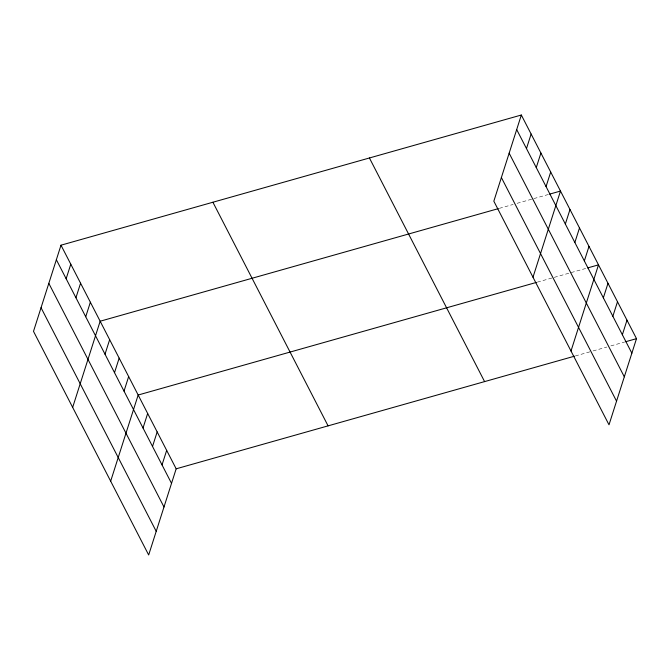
<?xml version="1.0" encoding="UTF-8"?>
<svg xmlns="http://www.w3.org/2000/svg" width="670" height="670" viewBox="0 0 670 670"><rect width="100%" height="100%" fill="white"/><g stroke="black" fill="none" stroke-linecap="round" stroke-linejoin="round"><path stroke-width="0.5" stroke-dasharray="3.35 2.51" d="M499.326 208.353L513.136 204.451M517.081 203.328L532.868 198.864M533.856 198.588L548.646 194.409M537.332 282.145L586.652 268.201M575.346 355.946L591.124 351.482M593.101 350.929L606.911 347.018M610.856 345.904L624.666 342.002"/><path stroke-width="1" d="M60.995 245.195L33.5 331.349L148.673 554.978L176.168 468.816L60.995 245.195L521.327 115.022L636.5 338.651L609.005 424.805L493.832 201.184L521.327 115.022M66.146 278.737L70.785 264.198M75.936 297.74L80.576 283.209M85.727 316.751L90.366 302.22M72.662 407.377L100.157 321.223L498.338 208.63M105.014 354.204L109.654 339.673M114.52 372.654L119.16 358.123M124.025 391.104L128.657 376.574M110.667 481.177L138.162 395.024L536.352 282.43M143.028 428.004L147.66 413.474M152.525 446.455L157.165 431.924M162.031 464.905L166.671 450.374M526.478 148.564L531.117 134.034M536.268 167.575L540.908 153.045M546.058 186.587L550.698 172.048M532.993 277.213L560.489 191.059L549.635 194.124M565.346 224.04L569.986 209.509M574.852 242.49L579.491 227.959M584.349 260.94L588.989 246.409M570.999 351.013L598.494 264.859L587.64 267.925M603.36 297.84L607.992 283.301M612.857 316.29L617.497 301.751M622.363 334.74L626.994 320.201M176.168 468.816L574.357 356.222M625.646 341.725L636.5 338.651M516.687 129.561L631.86 353.182M509.15 153.195L624.323 376.825M501.378 177.542L616.551 401.171M369.421 157.978L484.594 381.607M212.909 202.239L328.074 425.86M56.355 259.726L171.528 483.355M48.818 283.36L163.991 506.989M41.046 307.714L156.219 531.344"/></g></svg>
